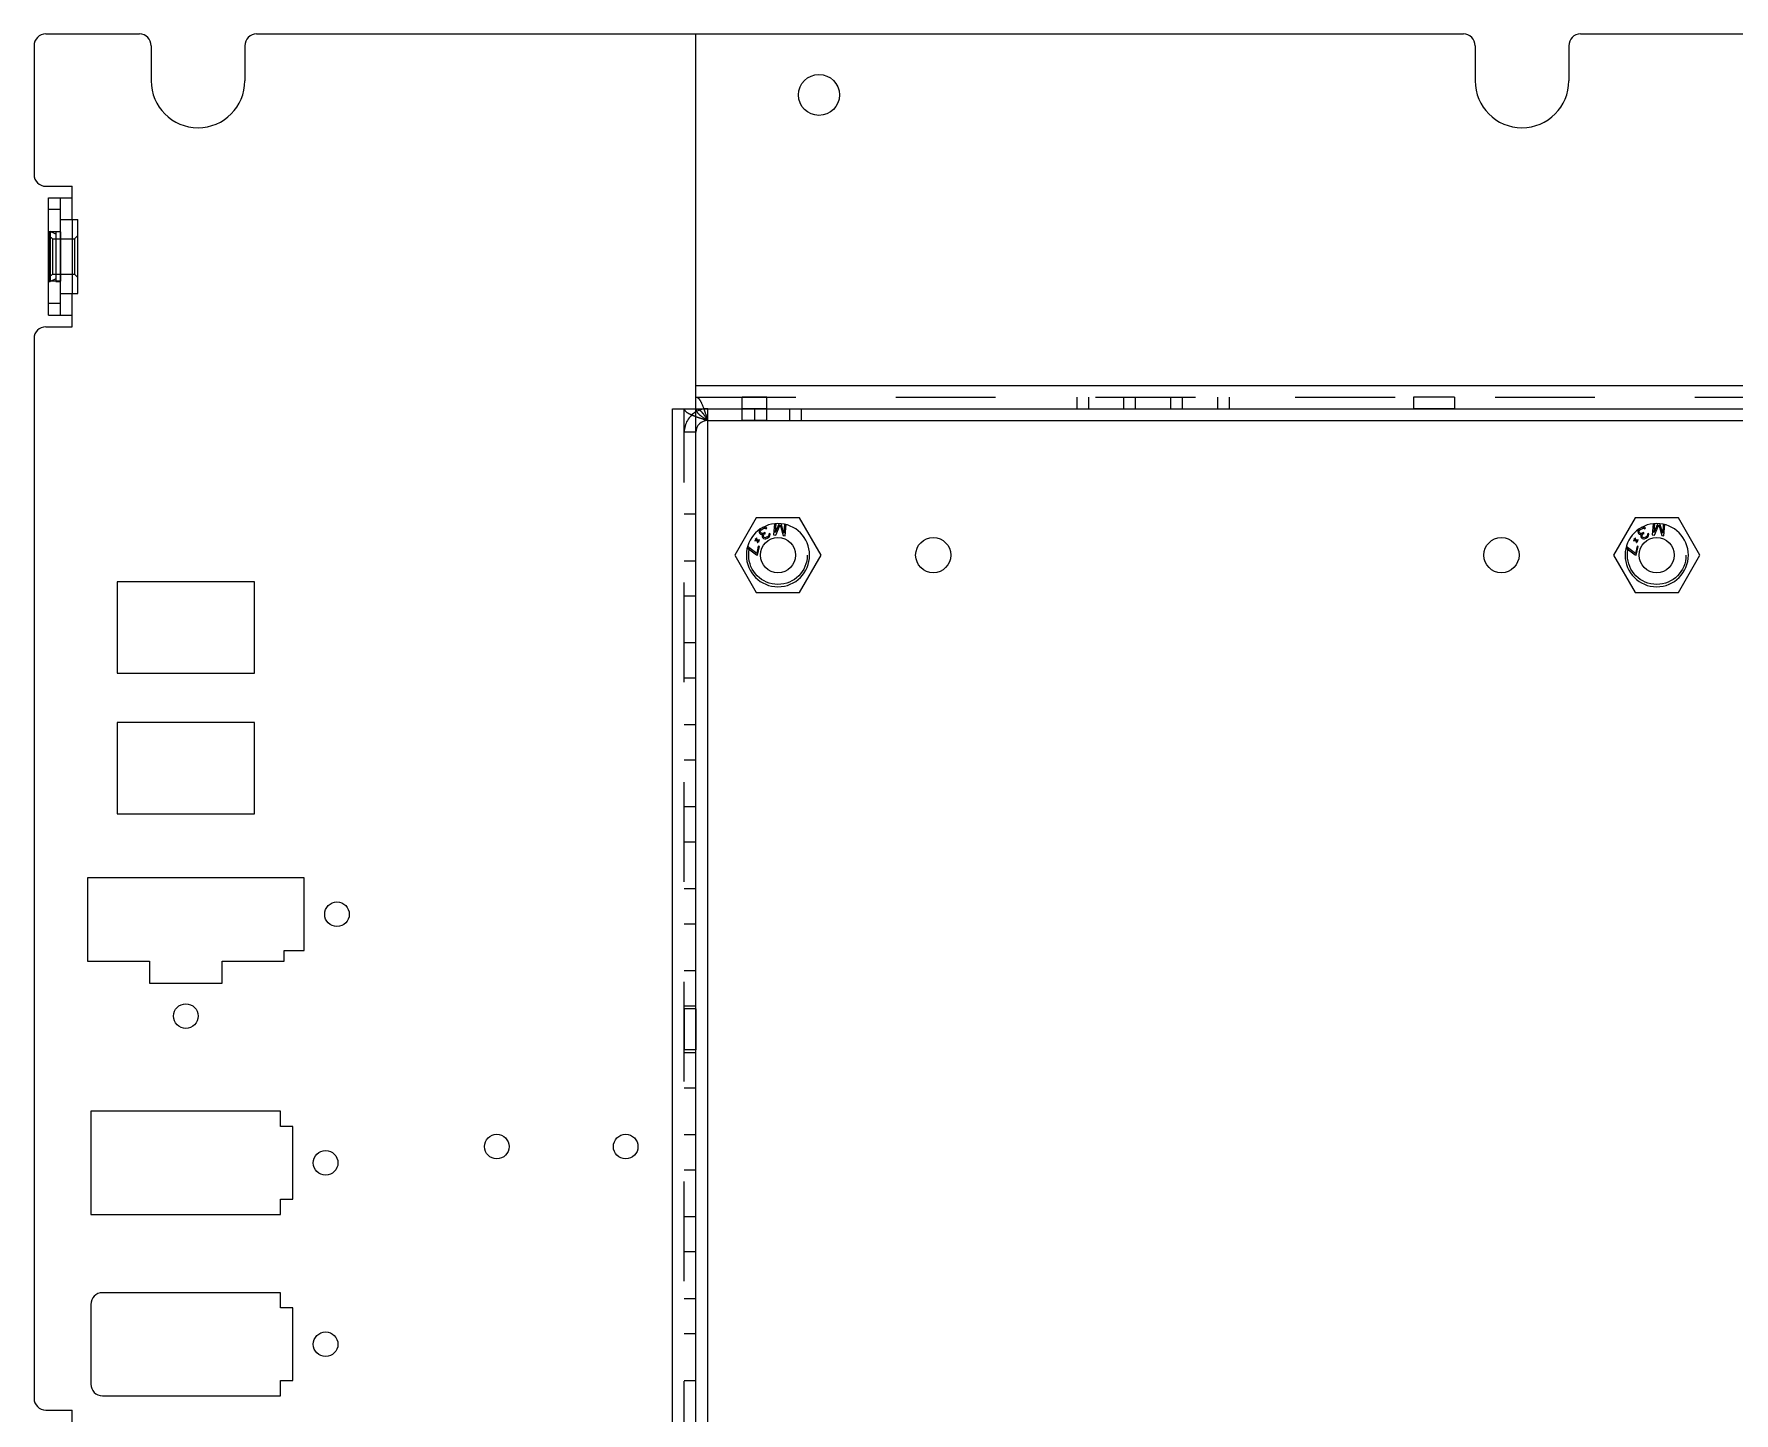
# Model space of a CAD drawing. Header units: millimetres. Extents: x 0 to 8948, y -1340 to 1100.
# Drawn here: x 6993.4 to 7138.5, y -749.7 to -632 of the extents above; entities that cross this region are included whole.
import ezdxf

# ---------------------------------------------------------------- set-up
doc = ezdxf.new("R2010")
doc.units = ezdxf.units.MM
doc.header["$LTSCALE"] = 85.25
doc.linetypes.add('HIDDEN', pattern=[0.2, 0.1, -0.1])
doc.layers.get('0').update_dxf_attribs({"linetype": 'CONTINUOUS'})
doc.layers.add('02___PRT_ALL_AXES', color=7, linetype='CONTINUOUS')
doc.layers.add('DEFAULT_2', color=8, linetype='HIDDEN')

msp = doc.modelspace()

# ---------------------------------------------------------------- linework, layer by layer
at = {"color": 7, "linetype": 'Continuous'}
for p, q in [((6994.387, -631.996), (7002.387, -631.996)), ((7012.387, -631.996), (7115.387, -631.996)), ((7049.887, -884.496), (7049.887, -631.996)), ((7125.387, -631.996), (7275.387, -631.996)), ((6993.387, -632.996), (6993.387, -643.996)), ((7003.387, -632.996), (7003.387, -635.996)), ((7011.387, -632.996), (7011.387, -635.996)), ((7116.387, -632.996), (7116.387, -635.996)), ((7124.387, -632.996), (7124.387, -635.996)), ((6994.387, -644.996), (6996.637, -644.996)), ((6996.637, -647.846), (6996.637, -644.996)), ((6994.637, -645.996), (6996.637, -645.996)), ((6995.637, -646.996), (6994.637, -646.996)), ((6995.637, -655.996), (6995.637, -645.996)), ((6995.637, -647.846), (6997.137, -647.846)), ((6997.137, -654.146), (6997.137, -647.846)), ((6995.637, -654.146), (6997.137, -654.146)), ((6996.637, -656.996), (6996.637, -654.146)), ((6995.637, -654.996), (6994.637, -654.996)), ((6994.387, -656.996), (6996.637, -656.996)), ((6994.637, -655.996), (6996.637, -655.996)), ((6993.387, -657.996), (6993.387, -748.496)), ((7049.887, -661.996), (7365.887, -661.996)), ((7047.887, -823.746), (7047.887, -663.996)), ((7047.887, -663.996), (7365.887, -663.996)), ((7050.887, -868.996), (7050.887, -663.996)), ((7057.887, -664.996), (7057.887, -663.996)), ((7058.887, -664.996), (7058.887, -663.996)), ((7050.887, -664.996), (7364.887, -664.996)), ((7055.283, -674.434), (7055.28, -674.51)), ((7055.28, -674.51), (7055.295, -674.576)), ((7055.314, -674.365), (7055.283, -674.434)), ((7055.295, -674.576), (7055.339, -674.649)), ((7055.364, -674.286), (7055.314, -674.365)), ((7055.339, -674.649), (7055.4, -674.711)), ((7055.42, -674.229), (7055.364, -674.286)), ((7055.38, -674.475), (7055.394, -674.417)), ((7055.384, -674.522), (7055.38, -674.475)), ((7055.428, -674.595), (7055.384, -674.522)), ((7055.394, -674.417), (7055.419, -674.377)), ((7055.419, -674.377), (7055.497, -674.305)), ((7055.508, -674.646), (7055.428, -674.595)), ((7055.497, -674.305), (7055.604, -674.241)), ((7055.583, -674.651), (7055.508, -674.646)), ((7055.649, -674.114), (7055.573, -674.137)), ((7055.701, -674.604), (7055.583, -674.651)), ((7055.604, -674.241), (7055.704, -674.205)), ((7055.743, -674.108), (7055.649, -674.114)), ((7055.66, -674.778), (7055.745, -674.677)), ((7055.773, -674.561), (7055.701, -674.604)), ((7055.704, -674.205), (7055.751, -674.202)), ((7055.818, -674.112), (7055.743, -674.108)), ((7055.745, -674.677), (7055.816, -674.634)), ((7055.751, -674.202), (7055.809, -674.217)), ((7055.816, -674.634), (7055.773, -674.561)), ((7055.809, -674.217), (7055.848, -674.243)), ((7055.887, -674.145), (7055.818, -674.112)), ((7055.848, -674.243), (7055.938, -674.189)), ((7055.938, -674.189), (7055.887, -674.145)), ((7056.194, -674.656), (7056.105, -674.709)), ((7056.22, -674.739), (7056.194, -674.656)), ((7056.577, -673.814), (7056.509, -674.764)), ((7056.996, -673.798), (7056.649, -674.561)), ((7056.704, -673.802), (7056.649, -674.561)), ((7056.696, -674.778), (7057.072, -673.909)), ((7057.072, -673.909), (7057.32, -674.822)), ((7057.397, -674.615), (7057.163, -673.81)), ((7057.452, -673.855), (7057.397, -674.615)), ((7057.507, -674.836), (7057.575, -673.885)), ((7130.283, -674.434), (7130.28, -674.51)), ((7130.28, -674.51), (7130.295, -674.576)), ((7130.314, -674.365), (7130.283, -674.434)), ((7130.295, -674.576), (7130.339, -674.649)), ((7130.364, -674.286), (7130.314, -674.365)), ((7130.339, -674.649), (7130.4, -674.711)), ((7130.42, -674.229), (7130.364, -674.286)), ((7130.38, -674.475), (7130.394, -674.417)), ((7130.384, -674.522), (7130.38, -674.475)), ((7130.428, -674.595), (7130.384, -674.522)), ((7130.394, -674.417), (7130.419, -674.377)), ((7130.419, -674.377), (7130.497, -674.305)), ((7130.508, -674.646), (7130.428, -674.595)), ((7130.497, -674.305), (7130.604, -674.241)), ((7130.583, -674.651), (7130.508, -674.646)), ((7130.649, -674.114), (7130.573, -674.137)), ((7130.701, -674.604), (7130.583, -674.651)), ((7130.604, -674.241), (7130.704, -674.205)), ((7130.743, -674.108), (7130.649, -674.114)), ((7130.66, -674.778), (7130.745, -674.677)), ((7130.773, -674.561), (7130.701, -674.604)), ((7130.704, -674.205), (7130.751, -674.202)), ((7130.818, -674.112), (7130.743, -674.108)), ((7130.745, -674.677), (7130.816, -674.634)), ((7130.751, -674.202), (7130.809, -674.217)), ((7130.816, -674.634), (7130.773, -674.561)), ((7130.809, -674.217), (7130.848, -674.243)), ((7130.887, -674.145), (7130.818, -674.112)), ((7130.848, -674.243), (7130.938, -674.189)), ((7130.938, -674.189), (7130.887, -674.145)), ((7131.194, -674.656), (7131.105, -674.709)), ((7131.22, -674.739), (7131.194, -674.656)), ((7131.577, -673.814), (7131.509, -674.764)), ((7131.996, -673.798), (7131.649, -674.561)), ((7131.704, -673.802), (7131.649, -674.561)), ((7131.696, -674.778), (7132.072, -673.909)), ((7132.072, -673.909), (7132.32, -674.822)), ((7132.397, -674.615), (7132.163, -673.81)), ((7132.452, -673.855), (7132.397, -674.615)), ((7132.507, -674.836), (7132.575, -673.885)), ((7054.262, -675.864), (7055.042, -676.466)), ((7055.07, -676.344), (7054.293, -675.746)), ((7055.061, -675.213), (7054.914, -675.237)), ((7054.914, -675.237), (7054.919, -675.266)), ((7054.919, -675.266), (7055.096, -675.237)), ((7054.963, -675.093), (7054.939, -675.127)), ((7054.939, -675.127), (7055.061, -675.213)), ((7055.085, -675.178), (7054.963, -675.093)), ((7055.087, -675.027), (7055.057, -675.032)), ((7055.057, -675.032), (7055.085, -675.178)), ((7055.206, -675.735), (7055.07, -676.344)), ((7055.12, -675.203), (7055.087, -675.027)), ((7055.096, -675.237), (7055.128, -675.413)), ((7055.296, -675.174), (7055.12, -675.203)), ((7055.128, -675.413), (7055.158, -675.408)), ((7055.158, -675.408), (7055.13, -675.261)), ((7055.13, -675.261), (7055.252, -675.347)), ((7055.146, -676.49), (7055.31, -675.758)), ((7055.154, -675.227), (7055.301, -675.203)), ((7055.276, -675.313), (7055.154, -675.227)), ((7055.31, -675.758), (7055.206, -675.735)), ((7055.252, -675.347), (7055.276, -675.313)), ((7055.301, -675.203), (7055.296, -675.174)), ((7055.4, -674.711), (7055.469, -674.744)), ((7055.469, -674.744), (7055.58, -674.727)), ((7055.542, -674.824), (7055.539, -674.901)), ((7055.539, -674.901), (7055.565, -674.984)), ((7055.58, -674.727), (7055.542, -674.824)), ((7055.565, -674.984), (7055.587, -675.021)), ((7055.587, -675.021), (7055.649, -675.083)), ((7055.646, -674.836), (7055.66, -674.778)), ((7055.654, -674.931), (7055.646, -674.836)), ((7055.649, -675.083), (7055.764, -675.113)), ((7055.676, -674.967), (7055.654, -674.931)), ((7055.745, -675), (7055.676, -674.967)), ((7055.82, -675.005), (7055.745, -675)), ((7055.764, -675.113), (7055.857, -675.106)), ((7055.92, -674.969), (7055.82, -675.005)), ((7055.857, -675.106), (7055.993, -675.05)), ((7055.992, -674.926), (7055.92, -674.969)), ((7056.07, -674.854), (7055.992, -674.926)), ((7055.993, -675.05), (7056.029, -675.028)), ((7056.029, -675.028), (7056.143, -674.935)), ((7056.102, -674.786), (7056.07, -674.854)), ((7056.105, -674.709), (7056.102, -674.786)), ((7056.143, -674.935), (7056.192, -674.855)), ((7056.192, -674.855), (7056.22, -674.739)), ((7056.509, -674.764), (7056.696, -674.778)), ((7057.32, -674.822), (7057.507, -674.836)), ((7129.262, -675.864), (7130.042, -676.466)), ((7130.07, -676.344), (7129.293, -675.746)), ((7130.061, -675.213), (7129.914, -675.237)), ((7129.914, -675.237), (7129.919, -675.266)), ((7129.919, -675.266), (7130.096, -675.237)), ((7129.963, -675.093), (7129.939, -675.127)), ((7129.939, -675.127), (7130.061, -675.213)), ((7130.085, -675.178), (7129.963, -675.093)), ((7130.087, -675.027), (7130.057, -675.032)), ((7130.057, -675.032), (7130.085, -675.178)), ((7130.206, -675.735), (7130.07, -676.344)), ((7130.12, -675.203), (7130.087, -675.027)), ((7130.096, -675.237), (7130.128, -675.413)), ((7130.296, -675.174), (7130.12, -675.203)), ((7130.128, -675.413), (7130.158, -675.408)), ((7130.158, -675.408), (7130.13, -675.261)), ((7130.13, -675.261), (7130.252, -675.347)), ((7130.146, -676.49), (7130.31, -675.758)), ((7130.154, -675.227), (7130.301, -675.203)), ((7130.276, -675.313), (7130.154, -675.227)), ((7130.31, -675.758), (7130.206, -675.735)), ((7130.252, -675.347), (7130.276, -675.313)), ((7130.301, -675.203), (7130.296, -675.174)), ((7130.4, -674.711), (7130.469, -674.744)), ((7130.469, -674.744), (7130.58, -674.727)), ((7130.542, -674.824), (7130.539, -674.901)), ((7130.539, -674.901), (7130.565, -674.984)), ((7130.58, -674.727), (7130.542, -674.824)), ((7130.565, -674.984), (7130.587, -675.021)), ((7130.587, -675.021), (7130.649, -675.083)), ((7130.646, -674.836), (7130.66, -674.778)), ((7130.654, -674.931), (7130.646, -674.836)), ((7130.649, -675.083), (7130.764, -675.113)), ((7130.676, -674.967), (7130.654, -674.931)), ((7130.745, -675), (7130.676, -674.967)), ((7130.82, -675.005), (7130.745, -675)), ((7130.764, -675.113), (7130.857, -675.106)), ((7130.92, -674.969), (7130.82, -675.005)), ((7130.857, -675.106), (7130.993, -675.05)), ((7130.992, -674.926), (7130.92, -674.969)), ((7131.07, -674.854), (7130.992, -674.926)), ((7130.993, -675.05), (7131.029, -675.028)), ((7131.029, -675.028), (7131.143, -674.935)), ((7131.102, -674.786), (7131.07, -674.854)), ((7131.105, -674.709), (7131.102, -674.786)), ((7131.143, -674.935), (7131.192, -674.855)), ((7131.192, -674.855), (7131.22, -674.739)), ((7131.509, -674.764), (7131.696, -674.778)), ((7132.32, -674.822), (7132.507, -674.836)), ((7055.042, -676.466), (7055.146, -676.49)), ((7130.042, -676.466), (7130.146, -676.49)), ((7000.497, -678.776), (7000.497, -686.576)), ((7012.197, -678.776), (7000.497, -678.776)), ((7012.197, -686.576), (7012.197, -678.776)), ((7000.497, -686.576), (7012.197, -686.576)), ((7000.497, -690.776), (7000.497, -698.576)), ((7012.197, -690.776), (7000.497, -690.776)), ((7012.197, -698.576), (7012.197, -690.776)), ((7000.497, -698.576), (7012.197, -698.576)), ((6997.947, -704.056), (6997.947, -711.156)), ((7016.447, -704.056), (6997.947, -704.056)), ((7016.447, -710.256), (7016.447, -704.056)), ((7014.747, -711.156), (7014.747, -710.256)), ((7014.747, -710.256), (7016.447, -710.256)), ((6997.947, -711.156), (7003.247, -711.156)), ((7003.247, -711.156), (7003.247, -713.056)), ((7009.447, -713.056), (7009.447, -711.156)), ((7009.447, -711.156), (7014.747, -711.156)), ((7003.247, -713.056), (7009.447, -713.056)), ((6998.227, -723.986), (6998.227, -732.786)), ((7014.427, -723.986), (6998.227, -723.986)), ((7014.427, -725.286), (7014.427, -723.986)), ((7015.477, -725.286), (7014.427, -725.286)), ((7015.477, -731.486), (7015.477, -725.286)), ((7014.427, -732.786), (7014.427, -731.486)), ((7014.427, -731.486), (7015.477, -731.486)), ((6998.227, -732.786), (7014.427, -732.786)), ((7014.437, -739.476), (6999.237, -739.476)), ((7014.437, -740.776), (7014.437, -739.476)), ((6998.237, -740.476), (6998.237, -747.276)), ((7015.477, -740.776), (7014.437, -740.776)), ((7015.477, -746.976), (7015.477, -740.776)), ((7014.437, -748.276), (7014.437, -746.976)), ((7014.437, -746.976), (7015.477, -746.976)), ((6999.237, -748.276), (7014.437, -748.276)), ((6994.387, -749.496), (6996.637, -749.496)), ((6996.637, -752.346), (6996.637, -749.496))]:
    msp.add_line(p, q, dxfattribs=at)
at = {"color": 3, "linetype": 'Continuous'}
msp.add_line((6994.637, -655.996), (6994.637, -645.996), dxfattribs=at)
at = {"color": 7, "linetype": 'Continuous'}
for centre, radius, start, end in [((6994.387, -632.996), 1, 90, 180), ((7002.387, -632.996), 1, 0, 90), ((7012.387, -632.996), 1, 90, 180), ((7115.387, -632.996), 1, 0, 90), ((7125.387, -632.996), 1, 90, 180), ((7007.387, -635.996), 4, 180, 0), ((7120.387, -635.996), 4, 180, 0), ((6994.387, -643.996), 1, 180, 270), ((6994.387, -657.996), 1, 90, 180), ((7050.887, -665.996), 1, 90, 180), ((7056.887, -676.496), 2.7, 0, 180), ((7131.887, -676.496), 2.7, 0, 180), ((6999.237, -740.476), 1, 90, 180), ((6994.387, -748.496), 1, 180, 270), ((6999.237, -747.276), 1, 180, 270)]:
    msp.add_arc(centre, radius, start, end, dxfattribs=at)
at = {"color": 3, "linetype": 'Continuous'}
msp.add_arc((7050.887, -665.996), 2, 90, 120.13533, dxfattribs=at)
at = {"color": 7, "linetype": 'Continuous'}
for points, knots in [([(7049.887, -663.996), (7049.887, -664.016), (7049.893, -664.099), (7049.925, -664.179), (7049.956, -664.234)], [0, 0, 0, 0, 0.2390557, 1, 1, 1, 1]), ([(7049.887, -663.996), (7049.914, -663.996), (7050.029, -664.007), (7050.135, -664.065), (7050.206, -664.119)], [0, 0, 0, 0, 0.2318764, 1, 1, 1, 1])]:
    msp.add_open_spline(points, degree=3, knots=knots, dxfattribs=at)
at = {"layer": '02___PRT_ALL_AXES', "color": 8, "linetype": 'HIDDEN'}
for p, q in [((6994.637, -648.896), (6994.637, -653.096)), ((6995.637, -648.896), (6994.637, -648.896)), ((6995.637, -648.896), (6995.637, -653.096)), ((6995.637, -653.096), (6994.637, -653.096)), ((7053.837, -664.996), (7053.837, -662.996)), ((7055.937, -662.996), (7053.837, -662.996)), ((7055.937, -664.996), (7055.937, -662.996)), ((7111.137, -662.996), (7111.137, -663.996)), ((7114.637, -662.996), (7111.137, -662.996)), ((7114.637, -662.996), (7114.637, -663.996)), ((7055.937, -663.996), (7053.837, -663.996)), ((7054.887, -663.996), (7054.887, -664.996)), ((7114.637, -663.996), (7111.137, -663.996)), ((7055.937, -664.996), (7053.837, -664.996)), ((7048.887, -715.246), (7048.887, -718.746)), ((7049.887, -715.246), (7048.887, -715.246)), ((7049.887, -715.246), (7049.887, -718.746)), ((7049.887, -718.746), (7048.887, -718.746))]:
    msp.add_line(p, q, dxfattribs=at)
at = {"layer": '02___PRT_ALL_AXES', "color": 7, "linetype": 'Continuous'}
for centre, radius in [((7060.387, -637.196), 1.75), ((7056.887, -676.496), 1.5), ((7070.137, -676.496), 1.5), ((7118.637, -676.496), 1.5), ((7131.887, -676.496), 1.5), ((7019.247, -707.156), 1.05), ((7006.347, -715.856), 1.05), ((7032.887, -726.996), 1.05), ((7043.887, -726.996), 1.05), ((7018.277, -728.386), 1.05), ((7018.277, -743.876), 1.05)]:
    msp.add_circle(centre, radius, dxfattribs=at)
for centre in [(7056.887, -676.496), (7131.887, -676.496)]:
    msp.add_arc(centre, 2.7, 180, 0, dxfattribs=at)
at = {"layer": 'DEFAULT_2', "color": 8, "linetype": 'HIDDEN'}
for p, q in [((6996.637, -647.846), (6996.637, -654.146)), ((6997.117, -650.411), (6997.117, -648.52)), ((6997.117, -648.52), (6997.137, -648.52)), ((6997.117, -648.534), (6997.137, -648.534)), ((6997.137, -648.556), (6997.117, -648.556)), ((6997.117, -648.564), (6997.137, -648.564)), ((6994.667, -648.871), (6994.667, -653.121)), ((6994.667, -648.871), (6994.767, -648.871)), ((6994.967, -649.496), (6994.667, -649.196)), ((6994.767, -648.871), (6994.767, -653.121)), ((6995.257, -649.096), (6994.767, -648.871)), ((6994.967, -649.496), (6994.967, -652.496)), ((6994.967, -649.496), (6996.837, -649.496)), ((6995.257, -648.871), (6995.257, -653.121)), ((6995.257, -648.871), (6995.637, -648.871)), ((6996.837, -649.496), (6997.137, -649.196)), ((6996.837, -649.496), (6996.837, -652.496)), ((6997.117, -648.602), (6997.137, -648.602)), ((6997.137, -648.602), (6997.117, -648.602)), ((6997.137, -648.603), (6997.117, -648.603)), ((6997.117, -648.605), (6997.137, -648.605)), ((6997.117, -648.615), (6997.137, -648.615)), ((6997.137, -648.625), (6997.117, -648.625)), ((6997.117, -648.849), (6997.137, -648.849)), ((6997.117, -648.882), (6997.137, -648.882)), ((6997.117, -648.963), (6997.137, -648.963)), ((6997.117, -648.996), (6997.137, -648.996)), ((6997.117, -649.004), (6997.137, -649.004)), ((6997.117, -649.017), (6997.137, -649.017)), ((6997.137, -649.037), (6997.117, -649.037)), ((6997.117, -649.038), (6997.137, -649.038)), ((6997.117, -649.04), (6997.137, -649.04)), ((6997.117, -649.067), (6997.137, -649.067)), ((6997.117, -649.068), (6997.137, -649.068)), ((6997.117, -649.074), (6997.137, -649.074)), ((6997.117, -649.084), (6997.137, -649.084)), ((6997.137, -649.096), (6997.117, -649.096)), ((6997.117, -649.097), (6997.137, -649.097)), ((6997.117, -649.142), (6997.137, -649.142)), ((6997.117, -649.154), (6997.137, -649.154)), ((6997.117, -649.183), (6997.137, -649.183)), ((6997.117, -649.187), (6997.137, -649.187)), ((6997.137, -649.19), (6997.117, -649.19)), ((6997.117, -649.196), (6997.137, -649.196)), ((6997.117, -649.264), (6997.137, -649.264)), ((6997.137, -649.281), (6997.117, -649.281)), ((6997.117, -649.284), (6997.137, -649.284)), ((6997.117, -649.285), (6997.137, -649.285)), ((6997.137, -649.287), (6997.117, -649.287)), ((6997.137, -649.301), (6997.117, -649.301)), ((6997.117, -649.304), (6997.137, -649.304)), ((6997.117, -649.306), (6997.137, -649.306)), ((6997.117, -649.319), (6997.137, -649.319)), ((6997.117, -649.321), (6997.137, -649.321)), ((6997.117, -649.329), (6997.137, -649.329)), ((6997.117, -649.329), (6997.137, -649.329)), ((6997.117, -649.39), (6997.137, -649.39)), ((6997.117, -649.391), (6997.137, -649.391)), ((6997.137, -649.403), (6997.117, -649.403)), ((6997.117, -649.428), (6997.137, -649.428)), ((6997.117, -649.434), (6997.137, -649.434)), ((6997.117, -649.449), (6997.137, -649.449)), ((6997.117, -649.452), (6997.137, -649.452)), ((6997.137, -649.465), (6997.117, -649.465)), ((6997.117, -649.469), (6997.137, -649.469)), ((6997.117, -649.479), (6997.137, -649.479)), ((6997.117, -649.48), (6997.137, -649.48)), ((6997.117, -649.483), (6997.137, -649.483)), ((6997.117, -649.494), (6997.137, -649.494)), ((6997.137, -649.508), (6997.117, -649.508)), ((6997.117, -649.509), (6997.137, -649.509)), ((6997.117, -649.51), (6997.137, -649.51)), ((6997.137, -649.544), (6997.117, -649.544)), ((6997.117, -649.551), (6997.137, -649.551)), ((6997.117, -649.61), (6997.137, -649.61)), ((6997.137, -649.618), (6997.117, -649.618)), ((6997.117, -649.642), (6997.137, -649.642)), ((6997.117, -649.653), (6997.137, -649.653)), ((6997.137, -649.665), (6997.117, -649.665)), ((6997.117, -649.676), (6997.137, -649.676)), ((6997.117, -649.676), (6997.137, -649.676)), ((6997.117, -649.687), (6997.137, -649.687)), ((6997.117, -649.689), (6997.137, -649.689)), ((6997.117, -649.727), (6997.137, -649.727)), ((6997.117, -649.756), (6997.137, -649.756)), ((6997.117, -649.764), (6997.137, -649.764)), ((6997.117, -649.764), (6997.137, -649.764)), ((6997.137, -649.84), (6997.117, -649.84)), ((6997.117, -649.858), (6997.137, -649.858)), ((6997.117, -649.887), (6997.137, -649.887)), ((6997.117, -649.9), (6997.137, -649.9)), ((6997.137, -649.91), (6997.117, -649.91)), ((6997.117, -649.927), (6997.137, -649.927)), ((6997.137, -649.958), (6997.117, -649.958)), ((6997.117, -649.965), (6997.137, -649.965)), ((6997.137, -650.094), (6997.117, -650.094)), ((6997.117, -650.129), (6997.137, -650.129)), ((6997.117, -650.157), (6997.137, -650.157)), ((6997.117, -650.165), (6997.137, -650.165)), ((6997.117, -650.194), (6997.137, -650.194)), ((6997.117, -650.205), (6997.137, -650.205)), ((6997.117, -650.233), (6997.137, -650.233)), ((6997.117, -650.241), (6997.137, -650.241)), ((6997.117, -650.4), (6997.137, -650.4)), ((6997.117, -650.411), (6997.137, -650.411)), ((6997.117, -650.932), (6997.117, -650.551)), ((6997.137, -650.551), (6997.117, -650.551)), ((6997.117, -650.552), (6997.137, -650.552)), ((6997.117, -650.593), (6997.137, -650.593)), ((6997.117, -650.602), (6997.137, -650.602)), ((6997.137, -650.603), (6997.117, -650.603)), ((6997.117, -650.604), (6997.137, -650.604)), ((6997.117, -650.626), (6997.137, -650.626)), ((6997.117, -650.632), (6997.137, -650.632)), ((6997.137, -650.633), (6997.117, -650.633)), ((6997.117, -650.637), (6997.137, -650.637)), ((6997.117, -650.641), (6997.137, -650.641)), ((6997.117, -650.719), (6997.137, -650.719)), ((6997.117, -650.734), (6997.137, -650.734)), ((6997.117, -650.735), (6997.137, -650.735)), ((6997.117, -650.744), (6997.137, -650.744)), ((6997.117, -650.768), (6997.137, -650.768)), ((6997.117, -650.78), (6997.137, -650.78)), ((6997.117, -650.825), (6997.137, -650.825)), ((6997.117, -650.853), (6997.137, -650.853)), ((6997.117, -650.859), (6997.137, -650.859)), ((6997.117, -650.885), (6997.137, -650.885)), ((6997.117, -650.885), (6997.137, -650.885)), ((6997.117, -650.891), (6997.137, -650.891)), ((6997.117, -650.893), (6997.137, -650.893)), ((6997.137, -650.9), (6997.117, -650.9)), ((6997.117, -650.904), (6997.137, -650.904)), ((6997.117, -650.931), (6997.137, -650.931)), ((6997.117, -650.932), (6997.137, -650.932)), ((6994.967, -652.496), (6994.667, -652.796)), ((6995.257, -652.896), (6994.767, -653.121)), ((6994.967, -652.496), (6996.837, -652.496)), ((6996.837, -652.496), (6997.137, -652.796)), ((6994.667, -653.121), (6994.767, -653.121)), ((6995.257, -653.121), (6995.637, -653.121)), ((7049.887, -662.996), (7365.887, -662.996)), ((7082.387, -662.996), (7082.387, -663.996)), ((7083.387, -662.996), (7083.387, -663.996)), ((7086.387, -662.996), (7086.387, -663.996)), ((7087.387, -662.996), (7087.387, -663.996)), ((7090.387, -662.996), (7090.387, -663.996)), ((7091.387, -662.996), (7091.387, -663.996)), ((7094.387, -662.996), (7094.387, -663.996)), ((7095.387, -662.996), (7095.387, -663.996)), ((7048.887, -823.746), (7048.887, -663.996)), ((7049.887, -665.996), (7048.887, -665.996)), ((7049.887, -672.996), (7048.887, -672.996)), ((7055.039, -673.296), (7053.192, -676.496)), ((7058.734, -673.296), (7055.039, -673.296)), ((7060.582, -676.496), (7058.734, -673.296)), ((7130.039, -673.296), (7128.192, -676.496)), ((7133.734, -673.296), (7130.039, -673.296)), ((7135.582, -676.496), (7133.734, -673.296)), ((7049.887, -676.996), (7048.887, -676.996)), ((7053.192, -676.496), (7055.039, -679.696)), ((7058.734, -679.696), (7060.582, -676.496)), ((7128.192, -676.496), (7130.039, -679.696)), ((7133.734, -679.696), (7135.582, -676.496)), ((7049.887, -679.996), (7048.887, -679.996)), ((7055.039, -679.696), (7058.734, -679.696)), ((7130.039, -679.696), (7133.734, -679.696)), ((7049.887, -683.996), (7048.887, -683.996)), ((7049.887, -686.996), (7048.887, -686.996)), ((7049.887, -690.996), (7048.887, -690.996)), ((7049.887, -693.996), (7048.887, -693.996)), ((7049.887, -697.996), (7048.887, -697.996)), ((7049.887, -700.996), (7048.887, -700.996)), ((7049.887, -704.996), (7048.887, -704.996)), ((7049.887, -707.996), (7048.887, -707.996)), ((7049.887, -711.996), (7048.887, -711.996)), ((7049.887, -714.996), (7048.887, -714.996)), ((7049.887, -718.996), (7048.887, -718.996)), ((7049.887, -721.996), (7048.887, -721.996)), ((7049.887, -725.996), (7048.887, -725.996)), ((7049.887, -728.996), (7048.887, -728.996)), ((7049.887, -732.996), (7048.887, -732.996)), ((7049.887, -735.996), (7048.887, -735.996)), ((7049.887, -739.996), (7048.887, -739.996)), ((7049.887, -742.996), (7048.887, -742.996)), ((7049.887, -746.996), (7048.887, -746.996))]:
    msp.add_line(p, q, dxfattribs=at)
for centre in [(7056.887, -676.496), (7131.887, -676.496)]:
    msp.add_circle(centre, 2.5, dxfattribs=at)
msp.add_arc((7050.887, -665.996), 2, 120.13533, 180, dxfattribs=at)
for points, knots in [([(7049.887, -662.996), (7049.985, -662.996), (7050.137, -663.127), (7050.274, -663.345), (7050.452, -663.706), (7050.653, -664.263), (7050.806, -664.74), (7050.887, -664.996)], [0, 0, 0, 0, 0.1275582, 0.2247905, 0.3461005, 0.6491201, 1, 1, 1, 1]), ([(7048.887, -663.996), (7048.887, -664.093), (7049.018, -664.246), (7049.237, -664.383), (7049.598, -664.56), (7050.154, -664.762), (7050.631, -664.914), (7050.887, -664.996)], [0, 0, 0, 0, 0.1275582, 0.2247905, 0.3461005, 0.6491201, 1, 1, 1, 1]), ([(7049.956, -664.234), (7050.044, -664.387), (7050.358, -664.661), (7050.696, -664.874), (7050.887, -664.996)], [0, 0, 0, 0, 0.4377516, 1, 1, 1, 1]), ([(7050.206, -664.119), (7050.339, -664.219), (7050.579, -664.511), (7050.777, -664.823), (7050.887, -664.996)], [0, 0, 0, 0, 0.449748, 1, 1, 1, 1])]:
    msp.add_open_spline(points, degree=3, knots=knots, dxfattribs=at)

doc.saveas('drawing.dxf')
